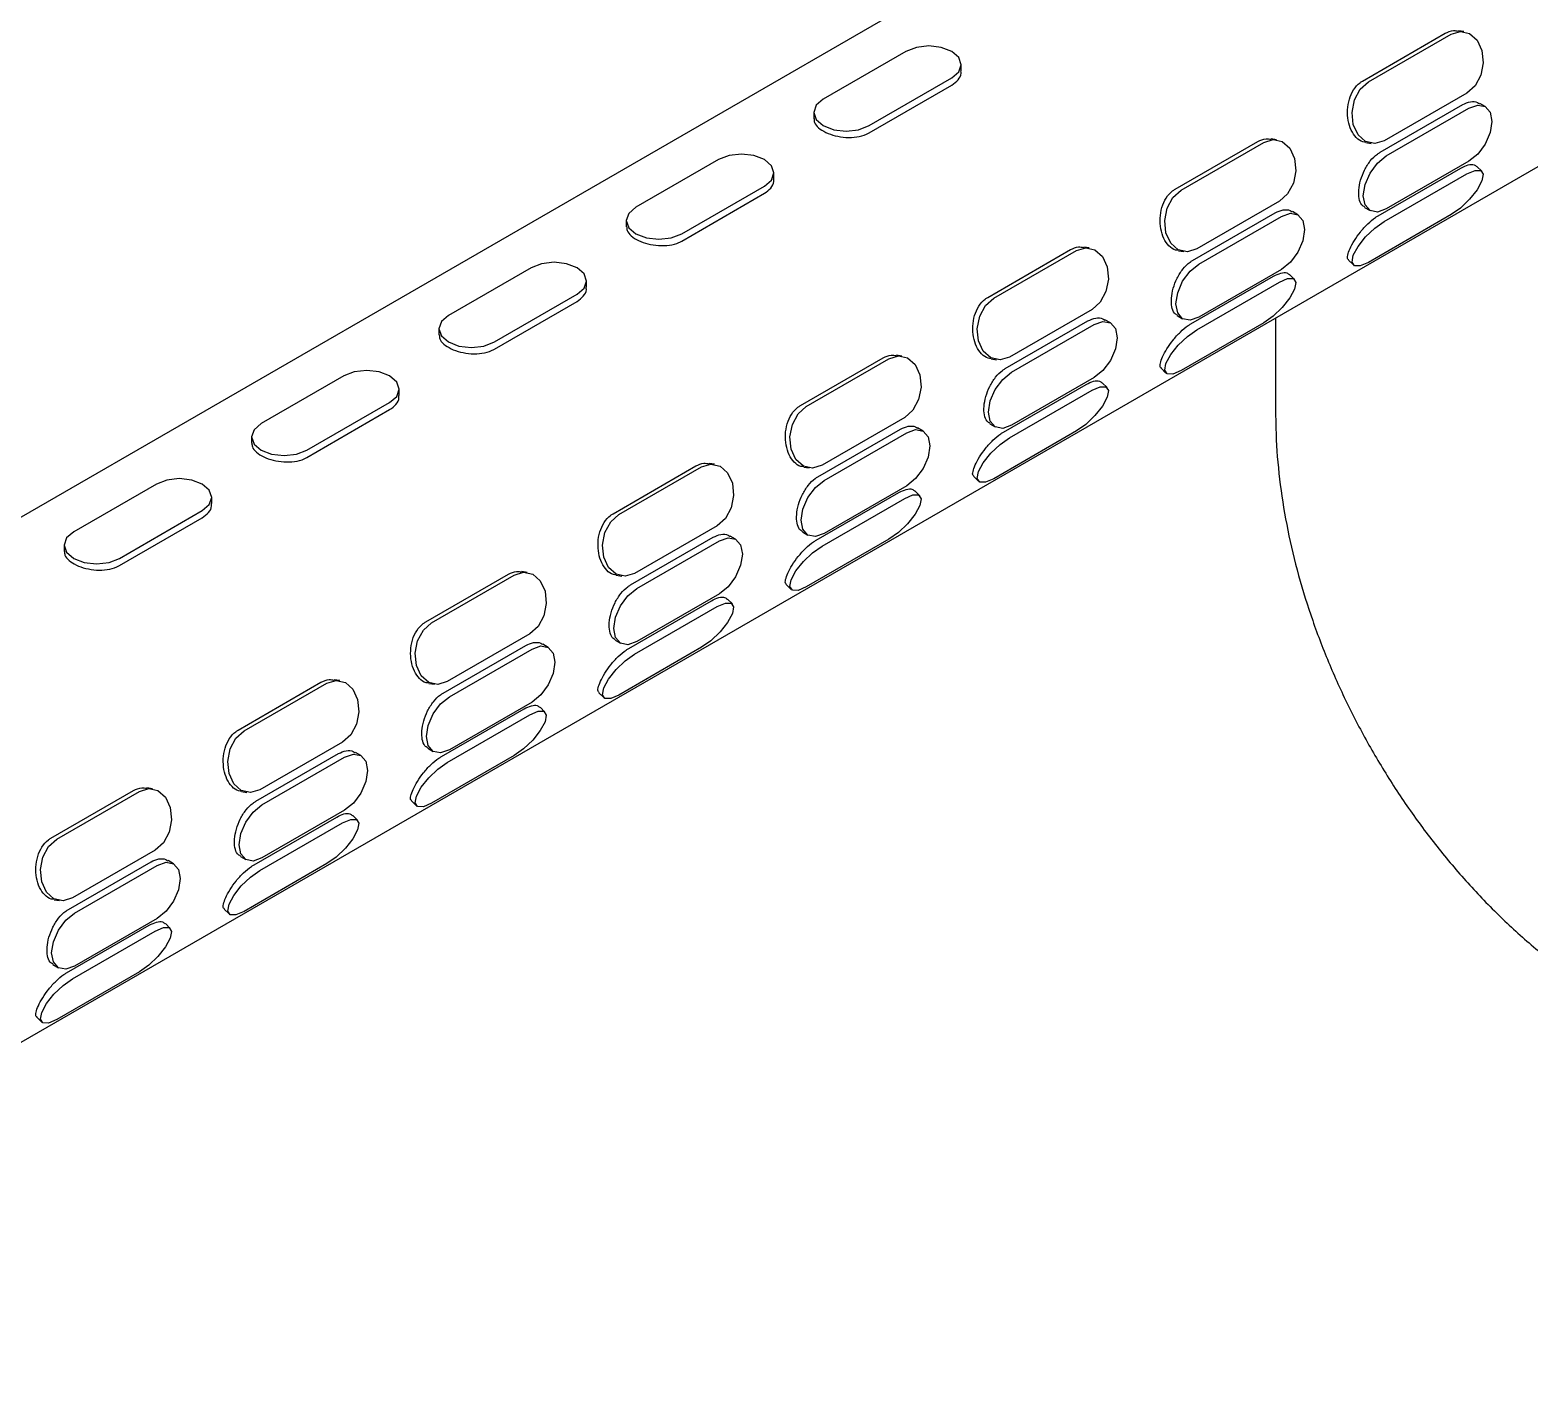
# Model space of a CAD drawing. Extents: x 97 to 1049, y 29 to 427.
# Drawn here: x 278.44 to 292.87, y 181.42 to 194.44 of the extents above; entities that cross this region are included whole.
import ezdxf

# ---------------------------------------------------------------- set-up
doc = ezdxf.new("R2010")
doc.units = 0
doc.header["$LTSCALE"] = 23.1
doc.header["$MEASUREMENT"] = 0
doc.layers.get('0').update_dxf_attribs({"linetype": 'CONTINUOUS'})

msp = doc.modelspace()

# ---------------------------------------------------------------- linework, layer by layer
at = {"color": 7, "linetype": 'Continuous', "lineweight": 25}
for p, q in [((313.35397, 209.96003), (270.48563, 185.21266)), ((272.67295, 181.42369), (315.5413, 206.17107)), ((291.26522, 193.95333), (292.06072, 194.41256)), ((291.32166, 193.94447), (292.11715, 194.4037)), ((292.24119, 194.42901), (292.1889, 194.43722)), ((286.87047, 194.23793), (286.07498, 193.7787)), ((287.40394, 194.05016), (287.40394, 194.11037)), ((286.51692, 193.52358), (287.31241, 193.98281)), ((286.51692, 193.45422), (287.31241, 193.91345)), ((292.26831, 193.83688), (291.47281, 193.37765)), ((292.44491, 193.70717), (292.39277, 193.73727)), ((285.98345, 193.65114), (285.98345, 193.59093)), ((291.43312, 193.26714), (292.22862, 193.72637)), ((291.49318, 193.23247), (292.28868, 193.6917)), ((289.4621, 192.91241), (290.25759, 193.37164)), ((289.51853, 192.90355), (290.31403, 193.36278)), ((290.43807, 193.38809), (290.38578, 193.3963)), ((291.29647, 193.36055), (291.34877, 193.35234)), ((285.06735, 193.19701), (284.27185, 192.73778)), ((292.28868, 193.18137), (291.49318, 192.72214)), ((285.60082, 193.00924), (285.60082, 193.06945)), ((291.41637, 192.65678), (292.21187, 193.11601)), ((291.47281, 192.60048), (292.26831, 193.05971)), ((292.41343, 193.0848), (292.36623, 193.13189)), ((284.7138, 192.48266), (285.50929, 192.94189)), ((284.7138, 192.4133), (285.50929, 192.87253)), ((290.46518, 192.79596), (289.66969, 192.33673)), ((291.2848, 192.73676), (291.33694, 192.70666)), ((284.18032, 192.61022), (284.18032, 192.55001)), ((289.63, 192.22622), (290.4255, 192.68545)), ((289.69006, 192.19155), (290.48555, 192.65078)), ((290.64179, 192.66625), (290.58965, 192.69635)), ((292.11715, 192.66741), (291.32166, 192.20818)), ((287.65898, 191.87149), (288.45447, 192.33072)), ((287.71541, 191.86263), (288.51091, 192.32186)), ((288.63495, 192.34717), (288.58265, 192.35538)), ((289.49335, 192.31963), (289.54565, 192.31142)), ((283.26423, 192.15609), (282.46873, 191.69686)), ((291.12933, 192.23018), (291.17653, 192.18309)), ((283.7977, 191.96832), (283.7977, 192.02853)), ((289.61325, 191.61586), (290.40875, 192.07509)), ((289.66969, 191.55956), (290.46518, 192.01879)), ((290.48555, 192.14044), (289.69006, 191.68122)), ((290.61031, 192.04388), (290.56311, 192.09097)), ((282.91067, 191.44174), (283.70617, 191.90096)), ((282.91067, 191.37238), (283.70617, 191.83161)), ((288.66206, 191.75504), (287.86657, 191.29581)), ((282.3772, 191.5693), (282.3772, 191.50909)), ((287.82688, 191.1853), (288.62237, 191.64453)), ((287.88694, 191.15063), (288.68243, 191.60986)), ((288.83867, 191.62533), (288.78653, 191.65543)), ((289.48168, 191.69584), (289.53382, 191.66574)), ((290.31403, 191.62649), (289.51853, 191.16726)), ((290.42821, 191.67359), (290.42821, 190.76208)), ((285.85585, 190.83057), (286.65135, 191.2898)), ((285.91229, 190.82171), (286.70779, 191.28094)), ((286.83183, 191.30625), (286.77953, 191.31446)), ((287.69023, 191.27871), (287.74252, 191.2705)), ((289.3262, 191.18926), (289.37341, 191.14217)), ((281.4611, 191.11517), (280.66561, 190.65594)), ((281.99458, 190.9274), (281.99458, 190.98761)), ((287.81013, 190.57494), (288.60562, 191.03417)), ((288.68243, 191.09952), (287.88694, 190.64029)), ((288.80719, 191.00296), (288.75998, 191.05005)), ((281.10755, 190.40082), (281.90305, 190.86004)), ((287.86657, 190.51864), (288.66206, 190.97787)), ((281.10755, 190.33146), (281.90305, 190.79069)), ((286.85894, 190.71412), (286.06344, 190.25489)), ((286.02376, 190.14438), (286.81925, 190.60361)), ((286.08382, 190.10971), (286.87931, 190.56894)), ((287.03555, 190.58441), (286.98341, 190.61451)), ((287.67856, 190.65492), (287.7307, 190.62482)), ((288.51091, 190.58557), (287.71541, 190.12634)), ((280.57408, 190.52838), (280.57408, 190.46817)), ((285.0287, 190.26533), (284.97641, 190.27354)), ((284.05273, 189.78965), (284.84823, 190.24888)), ((284.10917, 189.78079), (284.90466, 190.24002)), ((285.88711, 190.23779), (285.9394, 190.22958)), ((287.52308, 190.14834), (287.57029, 190.10125)), ((279.65798, 190.07425), (278.86249, 189.61502)), ((286.00701, 189.53402), (286.8025, 189.99325)), ((286.87931, 190.0586), (286.08382, 189.59937)), ((287.00407, 189.96204), (286.95686, 190.00912)), ((280.19145, 189.88648), (280.19145, 189.94669)), ((286.06344, 189.47772), (286.85894, 189.93695)), ((279.30443, 189.35989), (280.09992, 189.81912)), ((279.30443, 189.29054), (280.09992, 189.74977)), ((284.22063, 189.10346), (285.01613, 189.56269)), ((285.05582, 189.6732), (284.26032, 189.21397)), ((285.23243, 189.54349), (285.18028, 189.57359)), ((285.87544, 189.614), (285.92758, 189.5839)), ((286.70779, 189.54465), (285.91229, 189.08542)), ((278.77096, 189.48746), (278.77096, 189.42725)), ((284.28069, 189.06879), (285.07619, 189.52802)), ((282.24961, 188.74873), (283.0451, 189.20796)), ((282.30605, 188.73987), (283.10154, 189.1991)), ((283.22558, 189.22441), (283.17329, 189.23262)), ((284.08398, 189.19687), (284.13628, 189.18866)), ((285.07619, 189.01768), (284.28069, 188.55845)), ((285.20094, 188.92112), (285.15374, 188.9682)), ((285.71996, 189.10742), (285.76716, 189.06033)), ((284.20388, 188.4931), (284.99938, 188.95233)), ((284.26032, 188.4368), (285.05582, 188.89603)), ((283.25269, 188.63228), (282.4572, 188.17305)), ((284.07231, 188.57308), (284.12446, 188.54298)), ((282.41751, 188.06254), (283.21301, 188.52177)), ((282.47757, 188.02787), (283.27307, 188.4871)), ((283.4293, 188.50257), (283.37716, 188.53267)), ((284.90466, 188.50373), (284.10917, 188.0445)), ((280.44649, 187.70781), (281.24198, 188.16704)), ((280.50292, 187.69895), (281.29842, 188.15818)), ((281.42246, 188.18349), (281.37016, 188.1917)), ((282.28086, 188.15595), (282.33316, 188.14774)), ((283.27307, 187.97676), (282.47757, 187.51753)), ((283.91684, 188.0665), (283.96404, 188.01941)), ((282.40076, 187.45218), (283.19626, 187.91141)), ((282.4572, 187.39588), (283.25269, 187.85511)), ((283.39782, 187.88019), (283.35062, 187.92728)), ((281.44957, 187.59136), (280.65408, 187.13213)), ((282.26919, 187.53216), (282.32133, 187.50206)), ((280.61439, 187.02162), (281.40988, 187.48085)), ((280.67445, 186.98695), (281.46994, 187.44618)), ((281.62618, 187.46165), (281.57404, 187.49175)), ((283.10154, 187.46281), (282.30605, 187.00358)), ((278.64336, 186.66689), (279.43886, 187.12612)), ((278.6998, 186.65803), (279.4953, 187.11726)), ((279.61934, 187.14257), (279.56704, 187.15078)), ((280.47774, 187.11503), (280.53003, 187.10682)), ((282.11372, 187.02558), (282.16092, 186.97849)), ((280.59764, 186.41126), (281.39313, 186.87049)), ((280.65408, 186.35496), (281.44957, 186.81419)), ((281.46994, 186.93584), (280.67445, 186.47661)), ((281.5947, 186.83927), (281.5475, 186.88636)), ((279.64645, 186.55044), (278.85095, 186.09121)), ((278.81127, 185.9807), (279.60676, 186.43993)), ((278.87133, 185.94603), (279.66682, 186.40526)), ((279.82306, 186.42073), (279.77092, 186.45083)), ((280.46607, 186.49124), (280.51821, 186.46114)), ((281.29842, 186.42189), (280.50292, 185.96266)), ((278.67462, 186.07411), (278.72691, 186.0659)), ((280.31059, 185.98466), (280.3578, 185.93757)), ((278.79452, 185.37034), (279.59001, 185.82957)), ((279.66682, 185.89492), (278.87133, 185.43569)), ((279.79158, 185.79835), (279.74437, 185.84544)), ((278.85095, 185.31404), (279.64645, 185.77327)), ((278.66295, 185.45032), (278.71509, 185.42022)), ((279.4953, 185.38097), (278.6998, 184.92174)), ((278.50747, 184.94374), (278.55467, 184.89665))]:
    msp.add_line(p, q, dxfattribs=at)
at = {"color": 7, "linetype": 'Continuous', "lineweight": 25, "flags": 128}
for points in [[(292.11715, 194.4037), (292.20747, 194.43094), (292.29554, 194.41089), (292.36796, 194.3466), (292.4137, 194.24785), (292.4258, 194.12969), (292.40242, 194.01009), (292.34711, 193.90727), (292.26831, 193.83688)], [(287.31241, 193.98281), (287.38015, 194.04133), (287.40394, 194.11037), (287.38015, 194.17941), (287.31241, 194.23793), (287.21103, 194.27704), (287.09144, 194.29077), (286.97185, 194.27704), (286.87047, 194.23793)], [(291.47281, 193.37765), (291.3825, 193.35041), (291.29442, 193.37046), (291.222, 193.43475), (291.17626, 193.5335), (291.16416, 193.65166), (291.18754, 193.77126), (291.24285, 193.87408), (291.32166, 193.94447)], [(286.07498, 193.7787), (286.00723, 193.72018), (285.98345, 193.65114), (286.00723, 193.5821), (286.07498, 193.52358), (286.17636, 193.48447), (286.29595, 193.47074), (286.41554, 193.48447), (286.51692, 193.52358)], [(292.28868, 193.6917), (292.37324, 193.7211), (292.44493, 193.70717), (292.49283, 193.65204), (292.50965, 193.5641), (292.49283, 193.45674), (292.44493, 193.3463), (292.37324, 193.24961), (292.28868, 193.18137)], [(290.31403, 193.36278), (290.40434, 193.39002), (290.49242, 193.36997), (290.56483, 193.30568), (290.61058, 193.20693), (290.62268, 193.08877), (290.5993, 192.96917), (290.54399, 192.86635), (290.46518, 192.79596)], [(285.50929, 192.94189), (285.57703, 193.00041), (285.60082, 193.06945), (285.57703, 193.13849), (285.50929, 193.19701), (285.40791, 193.23612), (285.28832, 193.24985), (285.16873, 193.23612), (285.06735, 193.19701)], [(291.49318, 192.72214), (291.40862, 192.69274), (291.33693, 192.70667), (291.28903, 192.7618), (291.27221, 192.84974), (291.28903, 192.9571), (291.33693, 193.06754), (291.40862, 193.16423), (291.49318, 193.23247)], [(292.26831, 193.05971), (292.34711, 193.0936), (292.40242, 193.09246), (292.4258, 193.05648), (292.4137, 192.99112), (292.36796, 192.90635), (292.29554, 192.81506), (292.20747, 192.73116), (292.11715, 192.66741)], [(289.66969, 192.33673), (289.57937, 192.30949), (289.4913, 192.32954), (289.41888, 192.39383), (289.37314, 192.49258), (289.36104, 192.61074), (289.38442, 192.73034), (289.43973, 192.83316), (289.51853, 192.90355)], [(284.27185, 192.73778), (284.20411, 192.67926), (284.18032, 192.61022), (284.20411, 192.54118), (284.27185, 192.48266), (284.37324, 192.44355), (284.49282, 192.42982), (284.61241, 192.44355), (284.7138, 192.48266)], [(290.48555, 192.65078), (290.57012, 192.68018), (290.6418, 192.66625), (290.68971, 192.61112), (290.70653, 192.52318), (290.68971, 192.41582), (290.6418, 192.30538), (290.57012, 192.20868), (290.48555, 192.14044)], [(291.32166, 192.20818), (291.24285, 192.17429), (291.18754, 192.17543), (291.16416, 192.21141), (291.17626, 192.27677), (291.222, 192.36154), (291.29442, 192.45283), (291.3825, 192.53673), (291.47281, 192.60048)], [(288.51091, 192.32186), (288.60122, 192.3491), (288.68929, 192.32905), (288.76171, 192.26476), (288.80745, 192.16601), (288.81956, 192.04785), (288.79617, 191.92825), (288.74087, 191.82543), (288.66206, 191.75504)], [(283.70617, 191.90096), (283.77391, 191.95949), (283.7977, 192.02853), (283.77391, 192.09757), (283.70617, 192.15609), (283.60479, 192.1952), (283.4852, 192.20893), (283.36561, 192.1952), (283.26423, 192.15609)], [(289.69006, 191.68122), (289.6055, 191.65182), (289.53381, 191.66575), (289.48591, 191.72088), (289.46909, 191.80882), (289.48591, 191.91618), (289.53381, 192.02661), (289.6055, 192.12331), (289.69006, 192.19155)], [(290.46518, 192.01879), (290.54399, 192.05267), (290.5993, 192.05154), (290.62268, 192.01556), (290.61058, 191.9502), (290.56483, 191.86543), (290.49242, 191.77414), (290.40434, 191.69024), (290.31403, 191.62649)], [(287.86657, 191.29581), (287.77625, 191.26857), (287.68818, 191.28862), (287.61576, 191.35291), (287.57002, 191.45166), (287.55792, 191.56982), (287.5813, 191.68942), (287.6366, 191.79224), (287.71541, 191.86263)], [(282.46873, 191.69686), (282.40099, 191.63834), (282.3772, 191.5693), (282.40099, 191.50026), (282.46873, 191.44174), (282.57011, 191.40263), (282.6897, 191.3889), (282.80929, 191.40263), (282.91067, 191.44174)], [(288.68243, 191.60986), (288.76699, 191.63926), (288.83868, 191.62533), (288.88658, 191.5702), (288.9034, 191.48226), (288.88658, 191.3749), (288.83868, 191.26446), (288.76699, 191.16776), (288.68243, 191.09952)], [(289.51853, 191.16726), (289.43973, 191.13337), (289.38442, 191.13451), (289.36104, 191.17049), (289.37314, 191.23585), (289.41888, 191.32062), (289.4913, 191.41191), (289.57937, 191.49581), (289.66969, 191.55956)], [(286.70779, 191.28094), (286.7981, 191.30818), (286.88617, 191.28813), (286.95859, 191.22384), (287.00433, 191.12509), (287.01643, 191.00693), (286.99305, 190.88733), (286.93775, 190.78451), (286.85894, 190.71412)], [(281.90305, 190.86004), (281.97079, 190.91857), (281.99458, 190.98761), (281.97079, 191.05665), (281.90305, 191.11517), (281.80166, 191.15428), (281.68208, 191.16801), (281.56249, 191.15428), (281.4611, 191.11517)], [(287.88694, 190.64029), (287.80238, 190.6109), (287.73069, 190.62483), (287.68279, 190.67996), (287.66597, 190.7679), (287.68279, 190.87526), (287.73069, 190.98569), (287.80238, 191.08239), (287.88694, 191.15063)], [(288.66206, 190.97787), (288.74087, 191.01175), (288.79617, 191.01062), (288.81956, 190.97464), (288.80745, 190.90928), (288.76171, 190.82451), (288.68929, 190.73322), (288.60122, 190.64931), (288.51091, 190.58557)], [(286.06344, 190.25489), (285.97313, 190.22765), (285.88506, 190.2477), (285.81264, 190.31199), (285.7669, 190.41073), (285.75479, 190.5289), (285.77818, 190.6485), (285.83348, 190.75132), (285.91229, 190.82171)], [(280.66561, 190.65594), (280.59787, 190.59742), (280.57408, 190.52838), (280.59787, 190.45934), (280.66561, 190.40082), (280.76699, 190.36171), (280.88658, 190.34798), (281.00617, 190.36171), (281.10755, 190.40082)], [(286.87931, 190.56894), (286.96387, 190.59834), (287.03556, 190.58441), (287.08346, 190.52928), (287.10028, 190.44134), (287.08346, 190.33398), (287.03556, 190.22354), (286.96387, 190.12684), (286.87931, 190.0586)], [(287.71541, 190.12634), (287.6366, 190.09245), (287.5813, 190.09359), (287.55792, 190.12957), (287.57002, 190.19492), (287.61576, 190.2797), (287.68818, 190.37099), (287.77625, 190.45489), (287.86657, 190.51864)], [(284.90466, 190.24002), (284.99498, 190.26726), (285.08305, 190.24721), (285.15547, 190.18292), (285.20121, 190.08417), (285.21331, 189.96601), (285.18993, 189.84641), (285.13462, 189.74359), (285.05582, 189.6732)], [(280.09992, 189.81912), (280.16767, 189.87765), (280.19145, 189.94669), (280.16767, 190.01573), (280.09992, 190.07425), (279.99854, 190.11336), (279.87895, 190.12709), (279.75936, 190.11336), (279.65798, 190.07425)], [(286.08382, 189.59937), (285.99925, 189.56998), (285.92757, 189.58391), (285.87966, 189.63904), (285.86284, 189.72698), (285.87966, 189.83434), (285.92757, 189.94477), (285.99925, 190.04147), (286.08382, 190.10971)], [(286.85894, 189.93695), (286.93775, 189.97083), (286.99305, 189.9697), (287.01643, 189.93372), (287.00433, 189.86836), (286.95859, 189.78359), (286.88617, 189.6923), (286.7981, 189.60839), (286.70779, 189.54465)], [(284.26032, 189.21397), (284.17001, 189.18673), (284.08194, 189.20678), (284.00952, 189.27107), (283.96377, 189.36981), (283.95167, 189.48798), (283.97505, 189.60758), (284.03036, 189.7104), (284.10917, 189.78079)], [(278.86249, 189.61502), (278.79475, 189.5565), (278.77096, 189.48746), (278.79475, 189.41842), (278.86249, 189.35989), (278.96387, 189.32079), (279.08346, 189.30706), (279.20305, 189.32079), (279.30443, 189.35989)], [(285.07619, 189.52802), (285.16075, 189.55741), (285.23244, 189.54349), (285.28034, 189.48836), (285.29716, 189.40042), (285.28034, 189.29306), (285.23244, 189.18262), (285.16075, 189.08592), (285.07619, 189.01768)], [(285.91229, 189.08542), (285.83348, 189.05153), (285.77818, 189.05267), (285.75479, 189.08865), (285.7669, 189.154), (285.81264, 189.23878), (285.88506, 189.33007), (285.97313, 189.41397), (286.06344, 189.47772)], [(283.10154, 189.1991), (283.19186, 189.22634), (283.27993, 189.20629), (283.35235, 189.142), (283.39809, 189.04325), (283.41019, 188.92508), (283.38681, 188.80549), (283.3315, 188.70267), (283.25269, 188.63228)], [(284.28069, 188.55845), (284.19613, 188.52906), (284.12444, 188.54299), (284.07654, 188.59812), (284.05972, 188.68606), (284.07654, 188.79342), (284.12444, 188.90385), (284.19613, 189.00055), (284.28069, 189.06879)], [(285.05582, 188.89603), (285.13462, 188.92991), (285.18993, 188.92878), (285.21331, 188.89279), (285.20121, 188.82744), (285.15547, 188.74267), (285.08305, 188.65138), (284.99498, 188.56747), (284.90466, 188.50373)], [(282.4572, 188.17305), (282.36688, 188.1458), (282.27881, 188.16586), (282.20639, 188.23015), (282.16065, 188.32889), (282.14855, 188.44706), (282.17193, 188.56666), (282.22724, 188.66948), (282.30605, 188.73987)], [(283.27307, 188.4871), (283.35763, 188.51649), (283.42932, 188.50257), (283.47722, 188.44743), (283.49404, 188.3595), (283.47722, 188.25214), (283.42932, 188.1417), (283.35763, 188.045), (283.27307, 187.97676)], [(284.10917, 188.0445), (284.03036, 188.01061), (283.97505, 188.01175), (283.95167, 188.04773), (283.96377, 188.11308), (284.00952, 188.19786), (284.08194, 188.28915), (284.17001, 188.37305), (284.26032, 188.4368)], [(281.29842, 188.15818), (281.38873, 188.18542), (281.4768, 188.16537), (281.54922, 188.10108), (281.59497, 188.00233), (281.60707, 187.88416), (281.58369, 187.76457), (281.52838, 187.66175), (281.44957, 187.59136)], [(282.47757, 187.51753), (282.39301, 187.48814), (282.32132, 187.50207), (282.27342, 187.5572), (282.2566, 187.64514), (282.27342, 187.7525), (282.32132, 187.86293), (282.39301, 187.95963), (282.47757, 188.02787)], [(283.25269, 187.85511), (283.3315, 187.88899), (283.38681, 187.88786), (283.41019, 187.85187), (283.39809, 187.78652), (283.35235, 187.70175), (283.27993, 187.61046), (283.19186, 187.52655), (283.10154, 187.46281)], [(280.65408, 187.13213), (280.56376, 187.10488), (280.47569, 187.12494), (280.40327, 187.18923), (280.35753, 187.28797), (280.34543, 187.40614), (280.36881, 187.52574), (280.42411, 187.62856), (280.50292, 187.69895)], [(281.46994, 187.44618), (281.55451, 187.47557), (281.62619, 187.46164), (281.67409, 187.40651), (281.69091, 187.31858), (281.67409, 187.21122), (281.62619, 187.10078), (281.55451, 187.00408), (281.46994, 186.93584)], [(282.30605, 187.00358), (282.22724, 186.96969), (282.17193, 186.97083), (282.14855, 187.00681), (282.16065, 187.07216), (282.20639, 187.15694), (282.27881, 187.24823), (282.36688, 187.33213), (282.4572, 187.39588)], [(279.4953, 187.11726), (279.58561, 187.1445), (279.67368, 187.12445), (279.7461, 187.06016), (279.79184, 186.96141), (279.80394, 186.84324), (279.78056, 186.72365), (279.72526, 186.62083), (279.64645, 186.55044)], [(280.67445, 186.47661), (280.58989, 186.44722), (280.5182, 186.46115), (280.4703, 186.51628), (280.45348, 186.60422), (280.4703, 186.71158), (280.5182, 186.82201), (280.58989, 186.91871), (280.67445, 186.98695)], [(281.44957, 186.81419), (281.52838, 186.84807), (281.58369, 186.84694), (281.60707, 186.81095), (281.59497, 186.7456), (281.54922, 186.66083), (281.4768, 186.56954), (281.38873, 186.48563), (281.29842, 186.42189)], [(278.85095, 186.09121), (278.76064, 186.06396), (278.67257, 186.08401), (278.60015, 186.14831), (278.55441, 186.24705), (278.54231, 186.36522), (278.56569, 186.48482), (278.62099, 186.58764), (278.6998, 186.65803)], [(279.66682, 186.40526), (279.75138, 186.43465), (279.82307, 186.42072), (279.87097, 186.36559), (279.88779, 186.27766), (279.87097, 186.1703), (279.82307, 186.05986), (279.75138, 185.96316), (279.66682, 185.89492)], [(280.50292, 185.96266), (280.42411, 185.92877), (280.36881, 185.92991), (280.34543, 185.96589), (280.35753, 186.03124), (280.40327, 186.11602), (280.47569, 186.20731), (280.56376, 186.29121), (280.65408, 186.35496)], [(278.87133, 185.43569), (278.78676, 185.4063), (278.71508, 185.42023), (278.66718, 185.47536), (278.65036, 185.5633), (278.66718, 185.67066), (278.71508, 185.78109), (278.78676, 185.87779), (278.87133, 185.94603)], [(279.64645, 185.77327), (279.72526, 185.80715), (279.78056, 185.80602), (279.80394, 185.77003), (279.79184, 185.70468), (279.7461, 185.61991), (279.67368, 185.52862), (279.58561, 185.44471), (279.4953, 185.38097)], [(278.6998, 184.92174), (278.62099, 184.88785), (278.56569, 184.88899), (278.54231, 184.92497), (278.55441, 184.99032), (278.60015, 185.0751), (278.67257, 185.16639), (278.76064, 185.25029), (278.85095, 185.31404)]]:
    msp.add_lwpolyline(points, dxfattribs=at)
at = {"color": 7, "linetype": 'Continuous', "lineweight": 25}
for points, knots in [([(292.06072, 194.41256), (292.08666, 194.42482), (292.12838, 194.44452), (292.17191, 194.43622), (292.18836, 194.43309)], [0, 0, 0, 0, 0.62206844, 1, 1, 1, 1]), ([(287.31241, 193.91345), (287.33425, 193.92951), (287.37792, 193.96161), (287.40519, 194.01291), (287.40103, 194.04247), (287.39997, 194.05004)], [0, 0, 0, 0, 0.42667208, 0.85323816, 1, 1, 1, 1]), ([(291.29701, 193.36468), (291.2874, 193.36513), (291.25312, 193.36672), (291.20277, 193.40535), (291.15323, 193.47573), (291.12384, 193.57025), (291.11698, 193.67508), (291.13418, 193.77969), (291.17543, 193.87198), (291.22415, 193.92728), (291.25688, 193.94804), (291.26522, 193.95333)], [0, 0, 0, 0, 0.05046915, 0.17994372, 0.30997067, 0.43910454, 0.56730642, 0.69596155, 0.82576086, 0.95563296, 1, 1, 1, 1]), ([(292.22862, 193.72637), (292.25344, 193.73726), (292.30308, 193.75902), (292.36114, 193.75698), (292.38466, 193.7386), (292.39068, 193.7339)], [0, 0, 0, 0, 0.42671644, 0.85332688, 1, 1, 1, 1]), ([(285.98742, 193.59105), (285.98733, 193.57906), (285.9871, 193.54878), (286.02681, 193.50232), (286.09674, 193.45707), (286.18987, 193.42389), (286.29447, 193.40722), (286.39953, 193.41113), (286.47366, 193.4312), (286.50814, 193.44955), (286.51692, 193.45422)], [0, 0, 0, 0, 0.09413022, 0.23776364, 0.38041051, 0.52202788, 0.66414593, 0.80752788, 0.95099024, 1, 1, 1, 1]), ([(290.25759, 193.37164), (290.28354, 193.3839), (290.32526, 193.4036), (290.36879, 193.3953), (290.38524, 193.39217)], [0, 0, 0, 0, 0.62206844, 1, 1, 1, 1]), ([(291.28689, 192.74014), (291.27646, 192.74606), (291.25011, 192.76101), (291.22973, 192.81864), (291.22549, 192.90184), (291.24333, 192.99909), (291.28119, 193.09801), (291.3371, 193.18703), (291.39156, 193.2412), (291.42469, 193.26188), (291.43312, 193.26714)], [0, 0, 0, 0, 0.094161596, 0.23779004, 0.380431974, 0.522044439, 0.664157562, 0.807534549, 0.950991934, 1, 1, 1, 1]), ([(292.21187, 193.11601), (292.23591, 193.12762), (292.28399, 193.15085), (292.33837, 193.15303), (292.35627, 193.13623), (292.36371, 193.12924)], [0, 0, 0, 0, 0.368709415, 0.737327234, 1, 1, 1, 1]), ([(285.50929, 192.87253), (285.53113, 192.88858), (285.5748, 192.92069), (285.60207, 192.97199), (285.59791, 193.00155), (285.59685, 193.00912)], [0, 0, 0, 0, 0.42667208, 0.85323816, 1, 1, 1, 1]), ([(289.49389, 192.32376), (289.48427, 192.32421), (289.45, 192.3258), (289.39965, 192.36443), (289.35011, 192.43481), (289.32071, 192.52932), (289.31386, 192.63416), (289.33106, 192.73877), (289.3723, 192.83106), (289.42103, 192.88636), (289.45376, 192.90712), (289.4621, 192.91241)], [0, 0, 0, 0, 0.05046915, 0.17994372, 0.30997067, 0.43910454, 0.56730642, 0.69596155, 0.82576086, 0.95563296, 1, 1, 1, 1]), ([(290.4255, 192.68545), (290.45032, 192.69634), (290.49996, 192.7181), (290.55802, 192.71606), (290.58154, 192.69768), (290.58756, 192.69298)], [0, 0, 0, 0, 0.42671644, 0.85332688, 1, 1, 1, 1]), ([(291.13184, 192.23283), (291.1291, 192.23408), (291.11692, 192.23962), (291.11985, 192.27562), (291.14049, 192.33789), (291.18343, 192.41707), (291.24258, 192.50143), (291.31381, 192.58069), (291.37429, 192.63115), (291.40783, 192.65158), (291.41637, 192.65678)], [0, 0, 0, 0, 0.04406622, 0.19563772, 0.34616814, 0.49561217, 0.64558454, 0.79689068, 0.94828165, 1, 1, 1, 1]), ([(284.1843, 192.55013), (284.18421, 192.53814), (284.18398, 192.50786), (284.22368, 192.4614), (284.29362, 192.41615), (284.38675, 192.38297), (284.49135, 192.3663), (284.5964, 192.37021), (284.67054, 192.39028), (284.70502, 192.40863), (284.7138, 192.4133)], [0, 0, 0, 0, 0.09413022, 0.23776364, 0.38041051, 0.52202788, 0.66414593, 0.80752788, 0.95099024, 1, 1, 1, 1]), ([(288.45447, 192.33072), (288.48042, 192.34298), (288.52213, 192.36268), (288.56567, 192.35438), (288.58212, 192.35125)], [0, 0, 0, 0, 0.62206844, 1, 1, 1, 1]), ([(289.48377, 191.69922), (289.47334, 191.70514), (289.44699, 191.72009), (289.4266, 191.77772), (289.42237, 191.86092), (289.4402, 191.95817), (289.47807, 192.05709), (289.53398, 192.14611), (289.58844, 192.20028), (289.62156, 192.22096), (289.63, 192.22622)], [0, 0, 0, 0, 0.0941616, 0.23779004, 0.38043197, 0.52204444, 0.66415756, 0.80753455, 0.95099193, 1, 1, 1, 1]), ([(290.40875, 192.07509), (290.43279, 192.0867), (290.48087, 192.10993), (290.53525, 192.11211), (290.55314, 192.09531), (290.56059, 192.08832)], [0, 0, 0, 0, 0.36870942, 0.73732723, 1, 1, 1, 1]), ([(283.70617, 191.83161), (283.72801, 191.84766), (283.77167, 191.87977), (283.79895, 191.93107), (283.79479, 191.96063), (283.79372, 191.9682)], [0, 0, 0, 0, 0.42667208, 0.85323816, 1, 1, 1, 1]), ([(287.69076, 191.28284), (287.68115, 191.28329), (287.64688, 191.28488), (287.59653, 191.32351), (287.54699, 191.39389), (287.51759, 191.4884), (287.51074, 191.59324), (287.52793, 191.69785), (287.56918, 191.79014), (287.6179, 191.84544), (287.65064, 191.8662), (287.65898, 191.87149)], [0, 0, 0, 0, 0.05046915, 0.179943721, 0.309970674, 0.439104538, 0.567306423, 0.695961554, 0.825760864, 0.955632956, 1, 1, 1, 1]), ([(288.62237, 191.64453), (288.6472, 191.65542), (288.69683, 191.67718), (288.7549, 191.67514), (288.77842, 191.65676), (288.78444, 191.65206)], [0, 0, 0, 0, 0.42671644, 0.85332688, 1, 1, 1, 1]), ([(289.32872, 191.19191), (289.32598, 191.19316), (289.3138, 191.1987), (289.31672, 191.2347), (289.33737, 191.29697), (289.3803, 191.37615), (289.43945, 191.46051), (289.51068, 191.53977), (289.57117, 191.59023), (289.60471, 191.61066), (289.61325, 191.61586)], [0, 0, 0, 0, 0.04406622, 0.19563772, 0.34616814, 0.49561217, 0.64558454, 0.79689068, 0.94828165, 1, 1, 1, 1]), ([(282.38118, 191.50921), (282.38108, 191.49722), (282.38085, 191.46694), (282.42056, 191.42048), (282.4905, 191.37523), (282.58363, 191.34205), (282.68823, 191.32538), (282.79328, 191.32929), (282.86742, 191.34936), (282.90189, 191.36771), (282.91067, 191.37238)], [0, 0, 0, 0, 0.09413022, 0.23776364, 0.38041051, 0.52202788, 0.66414593, 0.80752788, 0.95099024, 1, 1, 1, 1]), ([(286.65135, 191.2898), (286.6773, 191.30206), (286.71901, 191.32176), (286.76254, 191.31346), (286.779, 191.31033)], [0, 0, 0, 0, 0.62206844, 1, 1, 1, 1]), ([(287.68065, 190.6583), (287.67022, 190.66422), (287.64387, 190.67917), (287.62348, 190.7368), (287.61925, 190.82), (287.63708, 190.91725), (287.67494, 191.01617), (287.73086, 191.10519), (287.78531, 191.15935), (287.81844, 191.18004), (287.82688, 191.1853)], [0, 0, 0, 0, 0.0941616, 0.23779004, 0.38043197, 0.52204444, 0.66415756, 0.80753455, 0.95099193, 1, 1, 1, 1]), ([(288.60562, 191.03417), (288.62967, 191.04578), (288.67774, 191.06901), (288.73212, 191.07119), (288.75002, 191.05439), (288.75747, 191.0474)], [0, 0, 0, 0, 0.36870942, 0.73732723, 1, 1, 1, 1]), ([(281.90305, 190.79069), (281.92488, 190.80674), (281.96855, 190.83885), (281.99583, 190.89015), (281.99167, 190.91971), (281.9906, 190.92728)], [0, 0, 0, 0, 0.42667208, 0.85323816, 1, 1, 1, 1]), ([(285.88764, 190.24192), (285.87803, 190.24237), (285.84375, 190.24396), (285.7934, 190.28259), (285.74387, 190.35297), (285.71447, 190.44748), (285.70761, 190.55232), (285.72481, 190.65693), (285.76606, 190.74922), (285.81478, 190.80452), (285.84752, 190.82528), (285.85585, 190.83057)], [0, 0, 0, 0, 0.05046915, 0.179943721, 0.309970674, 0.439104538, 0.567306423, 0.695961554, 0.825760864, 0.955632956, 1, 1, 1, 1]), ([(290.42821, 190.76208), (290.42953, 190.67502), (290.43302, 190.44475), (290.46819, 190.06735), (290.54014, 189.63105), (290.64481, 189.19459), (290.7799, 188.76139), (290.94378, 188.3347), (291.13472, 187.91716), (291.35127, 187.51102), (291.59216, 187.11844), (291.85629, 186.74158), (292.14273, 186.38261), (292.45079, 186.04385), (292.77984, 185.72762), (293.12954, 185.43753), (293.44879, 185.20961), (293.65416, 185.08671), (293.73176, 185.04027)], [0, 0, 0, 0, 0.039672839, 0.104934512, 0.170380216, 0.235930589, 0.301322345, 0.366474544, 0.431418424, 0.496255495, 0.561126966, 0.626170032, 0.691523431, 0.757352708, 0.823800749, 0.890954894, 0.958793655, 1, 1, 1, 1]), ([(286.81925, 190.60361), (286.84407, 190.6145), (286.89371, 190.63626), (286.95178, 190.63422), (286.9753, 190.61584), (286.98132, 190.61114)], [0, 0, 0, 0, 0.42671644, 0.85332688, 1, 1, 1, 1]), ([(287.5256, 190.15099), (287.52285, 190.15223), (287.51067, 190.15778), (287.5136, 190.19378), (287.53425, 190.25605), (287.57718, 190.33523), (287.63633, 190.41959), (287.70756, 190.49885), (287.76804, 190.54931), (287.80159, 190.56974), (287.81013, 190.57494)], [0, 0, 0, 0, 0.04406622, 0.19563772, 0.34616814, 0.49561217, 0.64558454, 0.79689068, 0.94828165, 1, 1, 1, 1]), ([(280.57805, 190.46829), (280.57796, 190.4563), (280.57773, 190.42602), (280.61744, 190.37956), (280.68737, 190.3343), (280.78051, 190.30113), (280.88511, 190.28446), (280.99016, 190.28837), (281.06429, 190.30844), (281.09877, 190.32679), (281.10755, 190.33146)], [0, 0, 0, 0, 0.09413022, 0.23776364, 0.38041051, 0.52202788, 0.66414593, 0.80752788, 0.95099024, 1, 1, 1, 1]), ([(284.84823, 190.24888), (284.87417, 190.26114), (284.91589, 190.28084), (284.95942, 190.27254), (284.97587, 190.26941)], [0, 0, 0, 0, 0.62206844, 1, 1, 1, 1]), ([(285.87753, 189.61738), (285.86709, 189.6233), (285.84075, 189.63825), (285.82036, 189.69588), (285.81613, 189.77908), (285.83396, 189.87633), (285.87182, 189.97525), (285.92774, 190.06427), (285.98219, 190.11843), (286.01532, 190.13912), (286.02376, 190.14438)], [0, 0, 0, 0, 0.094161596, 0.23779004, 0.380431974, 0.522044439, 0.664157562, 0.807534549, 0.950991934, 1, 1, 1, 1]), ([(286.8025, 189.99325), (286.82654, 190.00486), (286.87462, 190.02809), (286.929, 190.03027), (286.9469, 190.01347), (286.95435, 190.00648)], [0, 0, 0, 0, 0.36870942, 0.73732723, 1, 1, 1, 1]), ([(280.09992, 189.74977), (280.12176, 189.76582), (280.16543, 189.79793), (280.1927, 189.84923), (280.18855, 189.87879), (280.18748, 189.88636)], [0, 0, 0, 0, 0.42667208, 0.85323816, 1, 1, 1, 1]), ([(284.08452, 189.201), (284.07491, 189.20145), (284.04063, 189.20304), (283.99028, 189.24167), (283.94074, 189.31205), (283.91135, 189.40656), (283.90449, 189.5114), (283.92169, 189.61601), (283.96294, 189.7083), (284.01166, 189.7636), (284.0444, 189.78436), (284.05273, 189.78965)], [0, 0, 0, 0, 0.05046915, 0.17994372, 0.30997067, 0.43910454, 0.56730642, 0.69596155, 0.82576086, 0.95563296, 1, 1, 1, 1]), ([(285.01613, 189.56269), (285.04095, 189.57358), (285.09059, 189.59534), (285.14865, 189.5933), (285.17218, 189.57492), (285.17819, 189.57021)], [0, 0, 0, 0, 0.42671644, 0.85332688, 1, 1, 1, 1]), ([(278.77493, 189.42737), (278.77484, 189.41538), (278.77461, 189.3851), (278.81432, 189.33864), (278.88425, 189.29338), (278.97739, 189.26021), (279.08198, 189.24354), (279.18704, 189.24745), (279.26117, 189.26752), (279.29565, 189.28587), (279.30443, 189.29054)], [0, 0, 0, 0, 0.09413022, 0.23776364, 0.38041051, 0.52202788, 0.66414593, 0.80752788, 0.95099024, 1, 1, 1, 1]), ([(285.72247, 189.11006), (285.71973, 189.11131), (285.70755, 189.11686), (285.71048, 189.15286), (285.73113, 189.21513), (285.77406, 189.29431), (285.83321, 189.37867), (285.90444, 189.45793), (285.96492, 189.50839), (285.99846, 189.52882), (286.00701, 189.53402)], [0, 0, 0, 0, 0.04406622, 0.195637715, 0.346168144, 0.495612171, 0.645584543, 0.796890676, 0.948281652, 1, 1, 1, 1]), ([(283.0451, 189.20796), (283.07105, 189.22022), (283.11277, 189.23992), (283.1563, 189.23162), (283.17275, 189.22849)], [0, 0, 0, 0, 0.62206844, 1, 1, 1, 1]), ([(284.07441, 188.57646), (284.06397, 188.58238), (284.03762, 188.59733), (284.01724, 188.65496), (284.01301, 188.73816), (284.03084, 188.83541), (284.0687, 188.93433), (284.12461, 189.02335), (284.17907, 189.07751), (284.2122, 189.0982), (284.22063, 189.10346)], [0, 0, 0, 0, 0.0941616, 0.23779004, 0.38043197, 0.52204444, 0.66415756, 0.80753455, 0.95099193, 1, 1, 1, 1]), ([(284.99938, 188.95233), (285.02342, 188.96394), (285.0715, 188.98717), (285.12588, 188.98935), (285.14378, 188.97255), (285.15123, 188.96556)], [0, 0, 0, 0, 0.36870942, 0.73732723, 1, 1, 1, 1]), ([(282.2814, 188.16008), (282.27178, 188.16053), (282.23751, 188.16212), (282.18716, 188.20075), (282.13762, 188.27113), (282.10823, 188.36564), (282.10137, 188.47048), (282.11857, 188.57509), (282.15981, 188.66738), (282.20854, 188.72268), (282.24127, 188.74344), (282.24961, 188.74873)], [0, 0, 0, 0, 0.05046915, 0.17994372, 0.30997067, 0.43910454, 0.56730642, 0.69596155, 0.82576086, 0.95563296, 1, 1, 1, 1]), ([(283.21301, 188.52177), (283.23783, 188.53265), (283.28747, 188.55442), (283.34553, 188.55238), (283.36905, 188.534), (283.37507, 188.52929)], [0, 0, 0, 0, 0.42671644, 0.85332688, 1, 1, 1, 1]), ([(283.91935, 188.06914), (283.91661, 188.07039), (283.90443, 188.07594), (283.90736, 188.11194), (283.928, 188.17421), (283.97094, 188.25339), (284.03009, 188.33775), (284.10132, 188.41701), (284.1618, 188.46747), (284.19534, 188.4879), (284.20388, 188.4931)], [0, 0, 0, 0, 0.04406622, 0.19563772, 0.34616814, 0.49561217, 0.64558454, 0.79689068, 0.94828165, 1, 1, 1, 1]), ([(281.24198, 188.16704), (281.26793, 188.1793), (281.30964, 188.199), (281.35318, 188.1907), (281.36963, 188.18757)], [0, 0, 0, 0, 0.62206844, 1, 1, 1, 1]), ([(282.27128, 187.53554), (282.26085, 187.54146), (282.2345, 187.55641), (282.21411, 187.61404), (282.20988, 187.69724), (282.22772, 187.79449), (282.26558, 187.89341), (282.32149, 187.98243), (282.37595, 188.03659), (282.40908, 188.05728), (282.41751, 188.06254)], [0, 0, 0, 0, 0.0941616, 0.23779004, 0.38043197, 0.52204444, 0.66415756, 0.80753455, 0.95099193, 1, 1, 1, 1]), ([(283.19626, 187.91141), (283.2203, 187.92302), (283.26838, 187.94625), (283.32276, 187.94843), (283.34066, 187.93163), (283.3481, 187.92464)], [0, 0, 0, 0, 0.36870942, 0.73732723, 1, 1, 1, 1]), ([(280.47828, 187.11916), (280.46866, 187.11961), (280.43439, 187.1212), (280.38404, 187.15983), (280.3345, 187.23021), (280.3051, 187.32472), (280.29825, 187.42956), (280.31544, 187.53417), (280.35669, 187.62646), (280.40541, 187.68176), (280.43815, 187.70252), (280.44649, 187.70781)], [0, 0, 0, 0, 0.05046915, 0.17994372, 0.30997067, 0.43910454, 0.56730642, 0.69596155, 0.82576086, 0.95563296, 1, 1, 1, 1]), ([(281.40988, 187.48085), (281.43471, 187.49173), (281.48435, 187.5135), (281.54241, 187.51146), (281.56593, 187.49308), (281.57195, 187.48837)], [0, 0, 0, 0, 0.42671644, 0.85332688, 1, 1, 1, 1]), ([(282.11623, 187.02822), (282.11349, 187.02947), (282.10131, 187.03502), (282.10423, 187.07102), (282.12488, 187.13329), (282.16781, 187.21247), (282.22696, 187.29683), (282.29819, 187.37609), (282.35868, 187.42655), (282.39222, 187.44698), (282.40076, 187.45218)], [0, 0, 0, 0, 0.04406622, 0.19563772, 0.34616814, 0.49561217, 0.64558454, 0.79689068, 0.94828165, 1, 1, 1, 1]), ([(279.43886, 187.12612), (279.46481, 187.13838), (279.50652, 187.15808), (279.55005, 187.14978), (279.56651, 187.14665)], [0, 0, 0, 0, 0.62206844, 1, 1, 1, 1]), ([(280.46816, 186.49462), (280.45773, 186.50054), (280.43138, 186.51549), (280.41099, 186.57312), (280.40676, 186.65632), (280.42459, 186.75357), (280.46246, 186.85249), (280.51837, 186.94151), (280.57282, 186.99567), (280.60595, 187.01636), (280.61439, 187.02162)], [0, 0, 0, 0, 0.0941616, 0.23779004, 0.38043197, 0.52204444, 0.66415756, 0.80753455, 0.95099193, 1, 1, 1, 1]), ([(281.39313, 186.87049), (281.41718, 186.8821), (281.46526, 186.90533), (281.51963, 186.90751), (281.53753, 186.89071), (281.54498, 186.88372)], [0, 0, 0, 0, 0.36870942, 0.73732723, 1, 1, 1, 1]), ([(278.67515, 186.07824), (278.66554, 186.07869), (278.63127, 186.08028), (278.58091, 186.11891), (278.53138, 186.18929), (278.50198, 186.2838), (278.49513, 186.38864), (278.51232, 186.49325), (278.55357, 186.58554), (278.60229, 186.64084), (278.63503, 186.6616), (278.64336, 186.66689)], [0, 0, 0, 0, 0.05046915, 0.179943721, 0.309970674, 0.439104538, 0.567306423, 0.695961554, 0.825760864, 0.955632956, 1, 1, 1, 1]), ([(279.60676, 186.43993), (279.63158, 186.45081), (279.68122, 186.47258), (279.73929, 186.47054), (279.76281, 186.45216), (279.76883, 186.44745)], [0, 0, 0, 0, 0.42671644, 0.85332688, 1, 1, 1, 1]), ([(280.31311, 185.9873), (280.31036, 185.98855), (280.29818, 185.9941), (280.30111, 186.0301), (280.32176, 186.09237), (280.36469, 186.17155), (280.42384, 186.25591), (280.49507, 186.33517), (280.55556, 186.38563), (280.5891, 186.40606), (280.59764, 186.41126)], [0, 0, 0, 0, 0.04406622, 0.19563772, 0.34616814, 0.49561217, 0.64558454, 0.79689068, 0.94828165, 1, 1, 1, 1]), ([(278.66504, 185.4537), (278.6546, 185.45962), (278.62826, 185.47457), (278.60787, 185.5322), (278.60364, 185.6154), (278.62147, 185.71265), (278.65933, 185.81157), (278.71525, 185.90059), (278.7697, 185.95475), (278.80283, 185.97544), (278.81127, 185.9807)], [0, 0, 0, 0, 0.0941616, 0.23779004, 0.38043197, 0.52204444, 0.66415756, 0.80753455, 0.95099193, 1, 1, 1, 1]), ([(279.59001, 185.82957), (279.61405, 185.84118), (279.66213, 185.86441), (279.71651, 185.86659), (279.73441, 185.84979), (279.74186, 185.8428)], [0, 0, 0, 0, 0.368709415, 0.737327234, 1, 1, 1, 1]), ([(278.50998, 184.94638), (278.50724, 184.94763), (278.49506, 184.95318), (278.49799, 184.98918), (278.51864, 185.05145), (278.56157, 185.13063), (278.62072, 185.21499), (278.69195, 185.29425), (278.75243, 185.34471), (278.78598, 185.36514), (278.79452, 185.37034)], [0, 0, 0, 0, 0.04406622, 0.19563772, 0.34616814, 0.49561217, 0.64558454, 0.79689068, 0.94828165, 1, 1, 1, 1])]:
    msp.add_open_spline(points, degree=3, knots=knots, dxfattribs=at)

doc.saveas('drawing.dxf')
